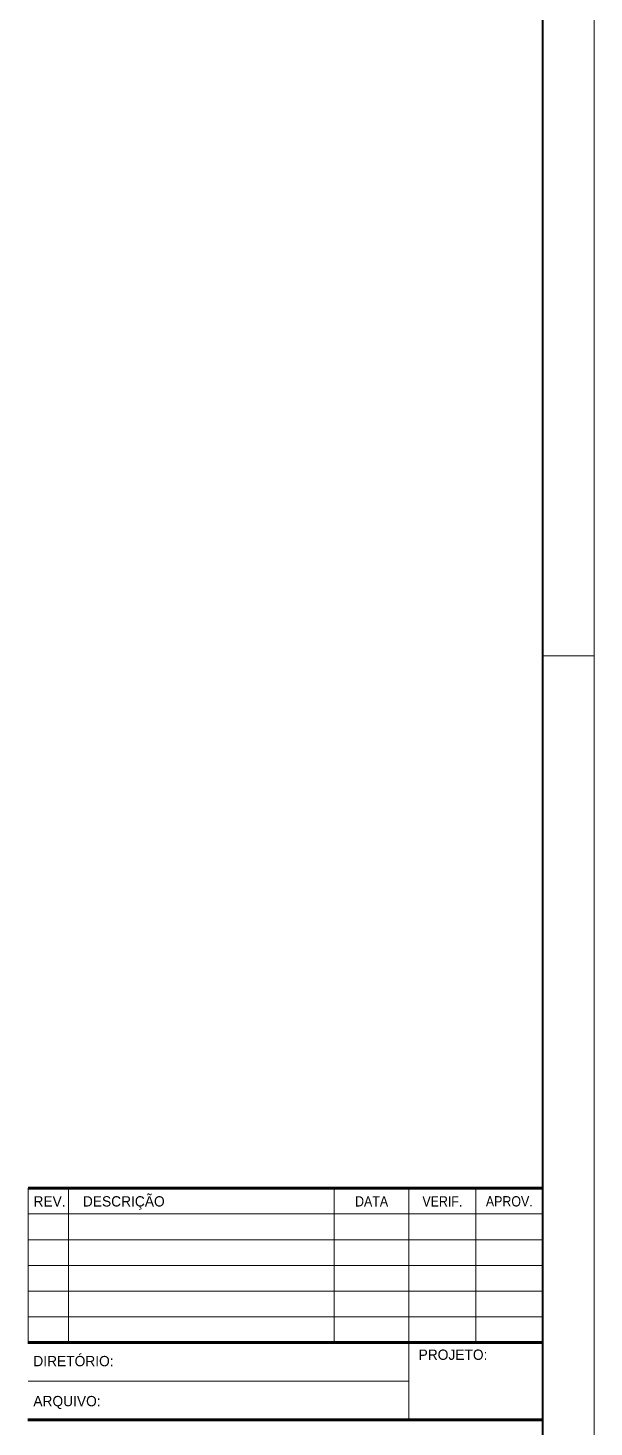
# Model space of a CAD drawing. Header units: metres. Extents: x -83 to 73, y -26 to 58.
# Drawn here: x 61.86 to 72.86, y -10.99 to 16.19 of the extents above; entities that cross this region are included whole.
import ezdxf
from ezdxf.enums import TextEntityAlignment as Align

# ---------------------------------------------------------------- set-up
doc = ezdxf.new("R2010")
doc.units = ezdxf.units.M
doc.header["$MEASUREMENT"] = 0
doc.layers.add('Level 13', color=7, linetype='Continuous', lineweight=0)
doc.layers.add('Level 54', color=7, linetype='Continuous', lineweight=0)
doc.styles.add('Style-INTL_ENGINEERING', font='INTL_ENGINEERING.shx')

msp = doc.modelspace()

# ---------------------------------------------------------------- linework, layer by layer
at = {"layer": 'Level 13', "color": 131, "linetype": 'Continuous', "lineweight": 140}
for p, q in [((61.861314250618, -6.352404338206121), (71.85744639576404, -6.352404338206121)), ((61.85820529953917, -9.352404338206123), (71.85747734153264, -9.352404338206123))]:
    msp.add_line(p, q, dxfattribs=at)
at = {"layer": 'Level 13', "color": 131, "linetype": 'Continuous', "lineweight": 13}
for p, q in [((61.8615747871334, -9.352404338206123), (61.86173619953002, -6.352404338206121)), ((62.64701205633718, -9.352404338206123), (62.64763731955932, -6.352404338206121)), ((67.81168486739708, -9.352404338206123), (67.8118462797937, -6.352398966948455)), ((69.26168486739708, -9.352404338206123), (69.2618462797937, -6.352404338206121)), ((70.56168489791558, -9.352404338206123), (70.5618462797937, -6.352404338206121)), ((71.85728501388591, -9.352474042481767), (71.85744639576404, -6.352474042481765)), ((71.85745155339214, -6.852512831507308), (61.86170934324169, -6.852404338206121)), ((71.85745671102025, -7.352454754783777), (61.86168727835935, -7.35234626148259)), ((71.85746186864834, -7.852454754783777), (61.86168147984253, -7.85234626148259)), ((71.85746702627644, -8.352454754783777), (61.86167449110385, -8.35234626148259)), ((71.85747218390455, -8.852454754783777), (61.86166869258705, -8.852346261482587)), ((69.25857591631825, -9.350868524735251), (69.25857591631825, -10.85089254280221))]:
    msp.add_line(p, q, dxfattribs=at)
at = {"layer": 'Level 54', "color": 131, "linetype": 'Continuous', "lineweight": 40}
msp.add_line((71.85915, 57.38815), (71.85815000000002, -24.71285), dxfattribs=at)
at = {"layer": 'Level 54', "color": 131, "linetype": 'Continuous', "lineweight": 13}
for p, q in [((72.85815000000002, 3.98715), (71.85815000000002, 3.98815)), ((69.25857591631825, -10.09871413159581), (61.85969380932036, -10.09828205053865))]:
    msp.add_line(p, q, dxfattribs=at)
at = {"layer": 'Level 54', "color": 131, "linetype": 'Continuous', "lineweight": 140}
msp.add_line((71.85749281441693, -10.85081066164128), (61.85657277291178, -10.85109643696402), dxfattribs=at)
at = {"layer": 'Level 54', "color": 131, "linetype": 'Continuous', "lineweight": 0, "flags": 128}
msp.add_lwpolyline([(72.85815000000002, 58.38815), (-46.04284999999999, 58.38815), (-46.04284999999999, -25.71185), (72.85815000000002, -25.71185)], close=True, dxfattribs=at)

# ---------------------------------------------------------------- texts
at = {"layer": 'Level 13', "color": 2, "linetype": 'Continuous', "lineweight": 13, "style": 'Style-INTL_ENGINEERING'}
for s, p in [('REV.', (61.96615000000001, -6.607857000000001)), ('DESCRIÇÃO', (62.92615000000001, -6.607857000000001))]:
    msp.add_text(s, height=0.199986, dxfattribs=at).set_placement(p, align=Align.MIDDLE_LEFT)
at = {"layer": 'Level 13', "color": 2, "linetype": 'Continuous', "lineweight": 13, "style": 'Style-INTL_ENGINEERING', "width": 0.9000027001890131}
for s, p in [('DATA', (68.53584987323572, -6.607857000000001)), ('VERIF.', (69.91136731387144, -6.607857000000001)), ('APROV.', (71.21151975620002, -6.606857000000002))]:
    msp.add_text(s, height=0.199986, dxfattribs=at).set_placement(p, align=Align.MIDDLE_CENTER)
at = {"layer": 'Level 54', "color": 2, "linetype": 'Continuous', "lineweight": 13, "style": 'Style-INTL_ENGINEERING'}
for s, p in [('PROJETO:', (69.44915, -9.68685)), ('DIRETÓRIO: ', (61.96315000000001, -9.81085)), ('ARQUIVO: ', (61.96315000000001, -10.58785))]:
    msp.add_text(s, height=0.199992, rotation=0.0006833333333333, dxfattribs=at).set_placement(p)

doc.saveas('drawing.dxf')
